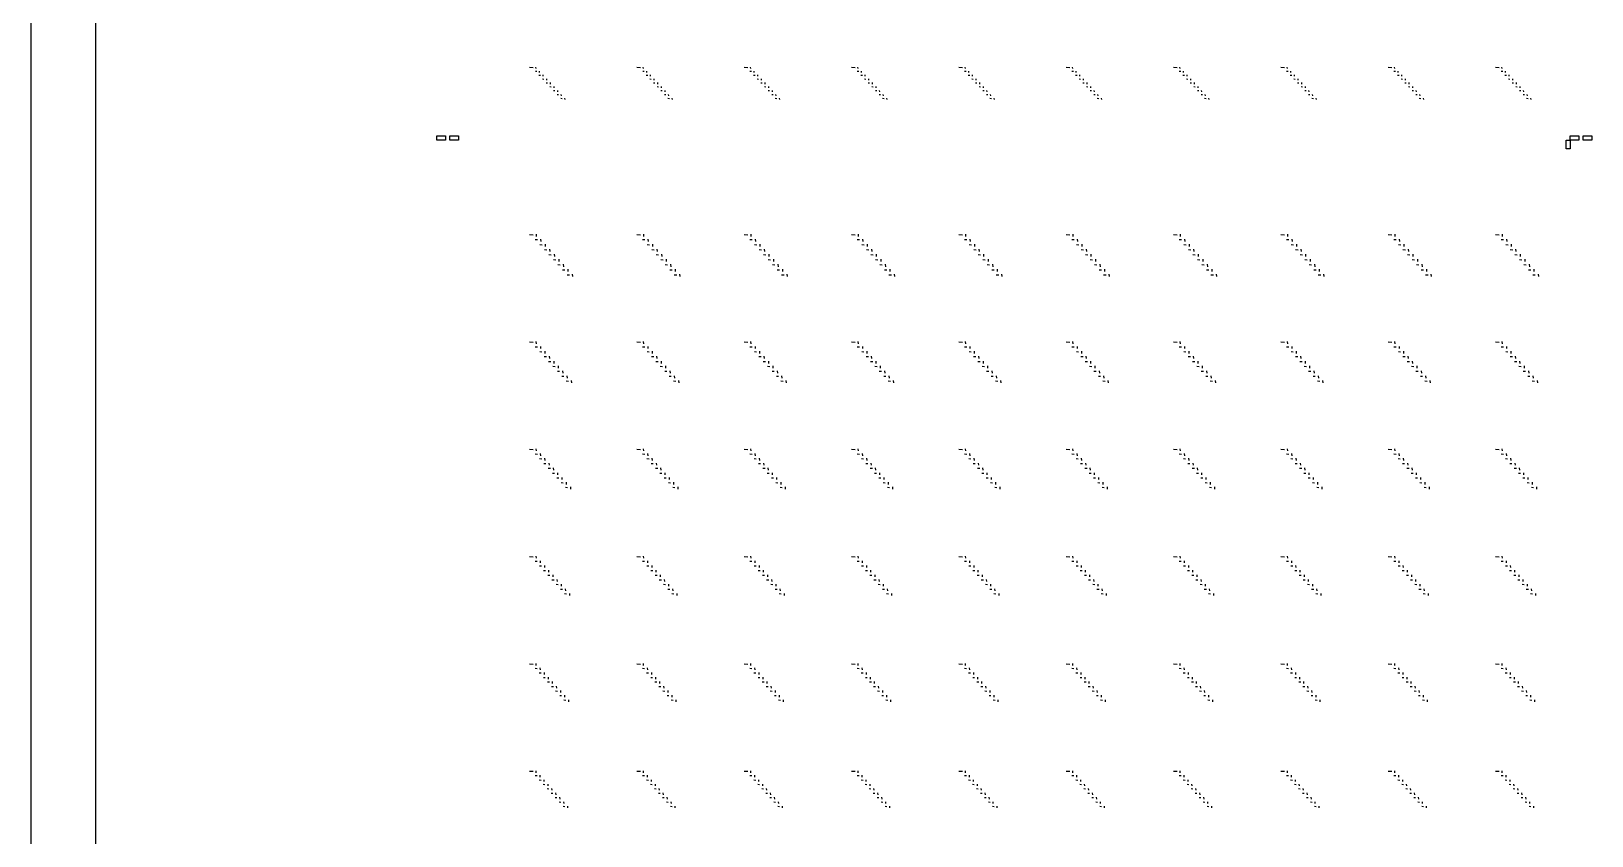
# Model space of a CAD drawing. Extents: x 0 to 300000, y 0 to 300000.
# Drawn here: x 0 to 72700, y 37491 to 74982 of the extents above; entities that cross this region are included whole.
import ezdxf

# ---------------------------------------------------------------- set-up
doc = ezdxf.new("R2010")
doc.units = 0
doc.header["$MEASUREMENT"] = 0
doc.layers.get('0').update_dxf_attribs({"linetype": 'CONTINUOUS'})

msp = doc.modelspace()

# ---------------------------------------------------------------- linework, layer by layer
at = {"color": 7}
for p, q in [((23220, 73305), (23380, 73295)), ((23485, 73125), (23550, 73120)), ((23500, 73310), (23505, 73245)), ((23655, 72940), (23720, 72940)), ((23670, 73125), (23670, 73060)), ((23820, 72760), (23885, 72755)), ((23835, 72945), (23840, 72880)), ((24005, 72765), (24010, 72700)), ((28220, 73305), (28380, 73295)), ((28485, 73125), (28550, 73120)), ((28500, 73310), (28505, 73245)), ((28655, 72940), (28720, 72940)), ((28670, 73125), (28670, 73060)), ((28820, 72760), (28885, 72755)), ((28835, 72945), (28840, 72880)), ((29005, 72765), (29010, 72700)), ((33220, 73305), (33380, 73295)), ((33485, 73125), (33550, 73120)), ((33500, 73310), (33505, 73245)), ((33655, 72940), (33720, 72940)), ((33670, 73125), (33670, 73060)), ((33820, 72760), (33885, 72755)), ((33835, 72945), (33840, 72880)), ((34005, 72765), (34010, 72700)), ((38220, 73305), (38380, 73295)), ((38485, 73125), (38550, 73120)), ((38500, 73310), (38505, 73245)), ((38655, 72940), (38720, 72940)), ((38670, 73125), (38670, 73060)), ((38820, 72760), (38885, 72755)), ((38835, 72945), (38840, 72880)), ((39005, 72765), (39010, 72700)), ((43220, 73305), (43380, 73295)), ((43485, 73125), (43550, 73120)), ((43500, 73310), (43505, 73245)), ((43655, 72940), (43720, 72940)), ((43670, 73125), (43670, 73060)), ((43820, 72760), (43885, 72755)), ((43835, 72945), (43840, 72880)), ((44005, 72765), (44010, 72700)), ((48220, 73305), (48380, 73295)), ((48485, 73125), (48550, 73120)), ((48500, 73310), (48505, 73245)), ((48655, 72940), (48720, 72940)), ((48670, 73125), (48670, 73060)), ((48820, 72760), (48885, 72755)), ((48835, 72945), (48840, 72880)), ((49005, 72765), (49010, 72700)), ((53220, 73305), (53380, 73295)), ((53485, 73125), (53550, 73120)), ((53500, 73310), (53505, 73245)), ((53655, 72940), (53720, 72940)), ((53670, 73125), (53670, 73060)), ((53820, 72760), (53885, 72755)), ((53835, 72945), (53840, 72880)), ((54005, 72765), (54010, 72700)), ((58220, 73305), (58380, 73295)), ((58485, 73125), (58550, 73120)), ((58500, 73310), (58505, 73245)), ((58655, 72940), (58720, 72940)), ((58670, 73125), (58670, 73060)), ((58820, 72760), (58885, 72755)), ((58835, 72945), (58840, 72880)), ((59005, 72765), (59010, 72700)), ((63220, 73305), (63380, 73295)), ((63485, 73125), (63550, 73120)), ((63500, 73310), (63505, 73245)), ((63655, 72940), (63720, 72940)), ((63670, 73125), (63670, 73060)), ((63820, 72760), (63885, 72755)), ((63835, 72945), (63840, 72880)), ((64005, 72765), (64010, 72700)), ((68220, 73305), (68380, 73295)), ((68485, 73125), (68550, 73120)), ((68500, 73310), (68505, 73245)), ((68655, 72940), (68720, 72940)), ((68670, 73125), (68670, 73060)), ((68820, 72760), (68885, 72755)), ((68835, 72945), (68840, 72880)), ((69005, 72765), (69010, 72700)), ((23990, 72580), (24055, 72575)), ((24160, 72400), (24225, 72395)), ((24175, 72585), (24180, 72520)), ((24330, 72220), (24395, 72215)), ((24345, 72400), (24345, 72340)), ((24500, 72035), (24565, 72035)), ((24510, 72220), (24515, 72155)), ((24680, 72040), (24685, 71975)), ((28990, 72580), (29055, 72575)), ((29160, 72400), (29225, 72395)), ((29175, 72585), (29180, 72520)), ((29330, 72220), (29395, 72215)), ((29345, 72400), (29345, 72340)), ((29500, 72035), (29565, 72035)), ((29510, 72220), (29515, 72155)), ((29680, 72040), (29685, 71975)), ((33990, 72580), (34055, 72575)), ((34160, 72400), (34225, 72395)), ((34175, 72585), (34180, 72520)), ((34330, 72220), (34395, 72215)), ((34345, 72400), (34345, 72340)), ((34500, 72035), (34565, 72035)), ((34510, 72220), (34515, 72155)), ((34680, 72040), (34685, 71975)), ((38990, 72580), (39055, 72575)), ((39160, 72400), (39225, 72395)), ((39175, 72585), (39180, 72520)), ((39330, 72220), (39395, 72215)), ((39345, 72400), (39345, 72340)), ((39500, 72035), (39565, 72035)), ((39510, 72220), (39515, 72155)), ((39680, 72040), (39685, 71975)), ((43990, 72580), (44055, 72575)), ((44160, 72400), (44225, 72395)), ((44175, 72585), (44180, 72520)), ((44330, 72220), (44395, 72215)), ((44345, 72400), (44345, 72340)), ((44500, 72035), (44565, 72035)), ((44510, 72220), (44515, 72155)), ((44680, 72040), (44685, 71975)), ((48990, 72580), (49055, 72575)), ((49160, 72400), (49225, 72395)), ((49175, 72585), (49180, 72520)), ((49330, 72220), (49395, 72215)), ((49345, 72400), (49345, 72340)), ((49500, 72035), (49565, 72035)), ((49510, 72220), (49515, 72155)), ((49680, 72040), (49685, 71975)), ((53990, 72580), (54055, 72575)), ((54160, 72400), (54225, 72395)), ((54175, 72585), (54180, 72520)), ((54330, 72220), (54395, 72215)), ((54345, 72400), (54345, 72340)), ((54500, 72035), (54565, 72035)), ((54510, 72220), (54515, 72155)), ((54680, 72040), (54685, 71975)), ((58990, 72580), (59055, 72575)), ((59160, 72400), (59225, 72395)), ((59175, 72585), (59180, 72520)), ((59330, 72220), (59395, 72215)), ((59345, 72400), (59345, 72340)), ((59500, 72035), (59565, 72035)), ((59510, 72220), (59515, 72155)), ((59680, 72040), (59685, 71975)), ((63990, 72580), (64055, 72575)), ((64160, 72400), (64225, 72395)), ((64175, 72585), (64180, 72520)), ((64330, 72220), (64395, 72215)), ((64345, 72400), (64345, 72340)), ((64500, 72035), (64565, 72035)), ((64510, 72220), (64515, 72155)), ((64680, 72040), (64685, 71975)), ((68990, 72580), (69055, 72575)), ((69160, 72400), (69225, 72395)), ((69175, 72585), (69180, 72520)), ((69330, 72220), (69395, 72215)), ((69345, 72400), (69345, 72340)), ((69500, 72035), (69565, 72035)), ((69510, 72220), (69515, 72155)), ((69680, 72040), (69685, 71975)), ((24665, 71855), (24730, 71850)), ((24850, 71860), (24855, 71795)), ((29665, 71855), (29730, 71850)), ((29850, 71860), (29855, 71795)), ((34665, 71855), (34730, 71850)), ((34850, 71860), (34855, 71795)), ((39665, 71855), (39730, 71850)), ((39850, 71860), (39855, 71795)), ((44665, 71855), (44730, 71850)), ((44850, 71860), (44855, 71795)), ((49665, 71855), (49730, 71850)), ((49850, 71860), (49855, 71795)), ((54665, 71855), (54730, 71850)), ((54850, 71860), (54855, 71795)), ((59665, 71855), (59730, 71850)), ((59850, 71860), (59855, 71795)), ((64665, 71855), (64730, 71850)), ((64850, 71860), (64855, 71795)), ((69665, 71855), (69730, 71850)), ((69850, 71860), (69855, 71795)), ((23220, 65505), (23380, 65495)), ((23520, 65525), (23525, 65420)), ((28220, 65505), (28380, 65495)), ((28520, 65525), (28525, 65420)), ((33220, 65505), (33380, 65495)), ((33520, 65525), (33525, 65420)), ((38220, 65505), (38380, 65495)), ((38520, 65525), (38525, 65420)), ((43220, 65505), (43380, 65495)), ((43520, 65525), (43525, 65420)), ((48220, 65505), (48380, 65495)), ((48520, 65525), (48525, 65420)), ((53220, 65505), (53380, 65495)), ((53520, 65525), (53525, 65420)), ((58220, 65505), (58380, 65495)), ((58520, 65525), (58525, 65420)), ((63220, 65505), (63380, 65495)), ((63520, 65525), (63525, 65420)), ((68220, 65505), (68380, 65495)), ((68520, 65525), (68525, 65420)), ((23480, 65275), (23590, 65270)), ((23695, 65045), (23805, 65035)), ((23730, 65295), (23740, 65185)), ((23905, 64810), (24015, 64800)), ((23940, 65060), (23950, 64950)), ((24150, 64825), (24160, 64715)), ((28480, 65275), (28590, 65270)), ((28695, 65045), (28805, 65035)), ((28730, 65295), (28740, 65185)), ((28905, 64810), (29015, 64800)), ((28940, 65060), (28950, 64950)), ((29150, 64825), (29160, 64715)), ((33480, 65275), (33590, 65270)), ((33695, 65045), (33805, 65035)), ((33730, 65295), (33740, 65185)), ((33905, 64810), (34015, 64800)), ((33940, 65060), (33950, 64950)), ((34150, 64825), (34160, 64715)), ((38480, 65275), (38590, 65270)), ((38695, 65045), (38805, 65035)), ((38730, 65295), (38740, 65185)), ((38905, 64810), (39015, 64800)), ((38940, 65060), (38950, 64950)), ((39150, 64825), (39160, 64715)), ((43480, 65275), (43590, 65270)), ((43695, 65045), (43805, 65035)), ((43730, 65295), (43740, 65185)), ((43905, 64810), (44015, 64800)), ((43940, 65060), (43950, 64950)), ((44150, 64825), (44160, 64715)), ((48480, 65275), (48590, 65270)), ((48695, 65045), (48805, 65035)), ((48730, 65295), (48740, 65185)), ((48905, 64810), (49015, 64800)), ((48940, 65060), (48950, 64950)), ((49150, 64825), (49160, 64715)), ((53480, 65275), (53590, 65270)), ((53695, 65045), (53805, 65035)), ((53730, 65295), (53740, 65185)), ((53905, 64810), (54015, 64800)), ((53940, 65060), (53950, 64950)), ((54150, 64825), (54160, 64715)), ((58480, 65275), (58590, 65270)), ((58695, 65045), (58805, 65035)), ((58730, 65295), (58740, 65185)), ((58905, 64810), (59015, 64800)), ((58940, 65060), (58950, 64950)), ((59150, 64825), (59160, 64715)), ((63480, 65275), (63590, 65270)), ((63695, 65045), (63805, 65035)), ((63730, 65295), (63740, 65185)), ((63905, 64810), (64015, 64800)), ((63940, 65060), (63950, 64950)), ((64150, 64825), (64160, 64715)), ((68480, 65275), (68590, 65270)), ((68695, 65045), (68805, 65035)), ((68730, 65295), (68740, 65185)), ((68905, 64810), (69015, 64800)), ((68940, 65060), (68950, 64950)), ((69150, 64825), (69160, 64715)), ((24115, 64575), (24225, 64565)), ((24325, 64340), (24435, 64330)), ((24365, 64590), (24370, 64480)), ((24535, 64105), (24645, 64100)), ((24575, 64355), (24580, 64245)), ((24785, 64120), (24795, 64010)), ((29115, 64575), (29225, 64565)), ((29325, 64340), (29435, 64330)), ((29365, 64590), (29370, 64480)), ((29535, 64105), (29645, 64100)), ((29575, 64355), (29580, 64245)), ((29785, 64120), (29795, 64010)), ((34115, 64575), (34225, 64565)), ((34325, 64340), (34435, 64330)), ((34365, 64590), (34370, 64480)), ((34535, 64105), (34645, 64100)), ((34575, 64355), (34580, 64245)), ((34785, 64120), (34795, 64010)), ((39115, 64575), (39225, 64565)), ((39325, 64340), (39435, 64330)), ((39365, 64590), (39370, 64480)), ((39535, 64105), (39645, 64100)), ((39575, 64355), (39580, 64245)), ((39785, 64120), (39795, 64010)), ((44115, 64575), (44225, 64565)), ((44325, 64340), (44435, 64330)), ((44365, 64590), (44370, 64480)), ((44535, 64105), (44645, 64100)), ((44575, 64355), (44580, 64245)), ((44785, 64120), (44795, 64010)), ((49115, 64575), (49225, 64565)), ((49325, 64340), (49435, 64330)), ((49365, 64590), (49370, 64480)), ((49535, 64105), (49645, 64100)), ((49575, 64355), (49580, 64245)), ((49785, 64120), (49795, 64010)), ((54115, 64575), (54225, 64565)), ((54325, 64340), (54435, 64330)), ((54365, 64590), (54370, 64480)), ((54535, 64105), (54645, 64100)), ((54575, 64355), (54580, 64245)), ((54785, 64120), (54795, 64010)), ((59115, 64575), (59225, 64565)), ((59325, 64340), (59435, 64330)), ((59365, 64590), (59370, 64480)), ((59535, 64105), (59645, 64100)), ((59575, 64355), (59580, 64245)), ((59785, 64120), (59795, 64010)), ((64115, 64575), (64225, 64565)), ((64325, 64340), (64435, 64330)), ((64365, 64590), (64370, 64480)), ((64535, 64105), (64645, 64100)), ((64575, 64355), (64580, 64245)), ((64785, 64120), (64795, 64010)), ((69115, 64575), (69225, 64565)), ((69325, 64340), (69435, 64330)), ((69365, 64590), (69370, 64480)), ((69535, 64105), (69645, 64100)), ((69575, 64355), (69580, 64245)), ((69785, 64120), (69795, 64010)), ((24750, 63870), (24860, 63865)), ((24960, 63635), (25070, 63630)), ((24995, 63890), (25005, 63780)), ((25205, 63655), (25215, 63545)), ((29750, 63870), (29860, 63865)), ((29960, 63635), (30070, 63630)), ((29995, 63890), (30005, 63780)), ((30205, 63655), (30215, 63545)), ((34750, 63870), (34860, 63865)), ((34960, 63635), (35070, 63630)), ((34995, 63890), (35005, 63780)), ((35205, 63655), (35215, 63545)), ((39750, 63870), (39860, 63865)), ((39960, 63635), (40070, 63630)), ((39995, 63890), (40005, 63780)), ((40205, 63655), (40215, 63545)), ((44750, 63870), (44860, 63865)), ((44960, 63635), (45070, 63630)), ((44995, 63890), (45005, 63780)), ((45205, 63655), (45215, 63545)), ((49750, 63870), (49860, 63865)), ((49960, 63635), (50070, 63630)), ((49995, 63890), (50005, 63780)), ((50205, 63655), (50215, 63545)), ((54750, 63870), (54860, 63865)), ((54960, 63635), (55070, 63630)), ((54995, 63890), (55005, 63780)), ((55205, 63655), (55215, 63545)), ((59750, 63870), (59860, 63865)), ((59960, 63635), (60070, 63630)), ((59995, 63890), (60005, 63780)), ((60205, 63655), (60215, 63545)), ((64750, 63870), (64860, 63865)), ((64960, 63635), (65070, 63630)), ((64995, 63890), (65005, 63780)), ((65205, 63655), (65215, 63545)), ((69750, 63870), (69860, 63865)), ((69960, 63635), (70070, 63630)), ((69995, 63890), (70005, 63780)), ((70205, 63655), (70215, 63545)), ((23220, 60505), (23380, 60495)), ((23515, 60525), (23525, 60420)), ((28220, 60505), (28380, 60495)), ((28515, 60525), (28525, 60420)), ((33220, 60505), (33380, 60495)), ((33515, 60525), (33525, 60420)), ((38220, 60505), (38380, 60495)), ((38515, 60525), (38525, 60420)), ((43220, 60505), (43380, 60495)), ((43515, 60525), (43525, 60420)), ((48220, 60505), (48380, 60495)), ((48515, 60525), (48525, 60420)), ((53220, 60505), (53380, 60495)), ((53515, 60525), (53525, 60420)), ((58220, 60505), (58380, 60495)), ((58515, 60525), (58525, 60420)), ((63220, 60505), (63380, 60495)), ((63515, 60525), (63525, 60420)), ((68220, 60505), (68380, 60495)), ((68515, 60525), (68525, 60420)), ((23480, 60280), (23585, 60275)), ((23690, 60055), (23790, 60045)), ((23725, 60295), (23730, 60190)), ((23895, 59825), (24000, 59820)), ((23930, 60070), (23935, 59965)), ((24135, 59840), (24140, 59735)), ((28480, 60280), (28585, 60275)), ((28690, 60055), (28790, 60045)), ((28725, 60295), (28730, 60190)), ((28895, 59825), (29000, 59820)), ((28930, 60070), (28935, 59965)), ((29135, 59840), (29140, 59735)), ((33480, 60280), (33585, 60275)), ((33690, 60055), (33790, 60045)), ((33725, 60295), (33730, 60190)), ((33895, 59825), (34000, 59820)), ((33930, 60070), (33935, 59965)), ((34135, 59840), (34140, 59735)), ((38480, 60280), (38585, 60275)), ((38690, 60055), (38790, 60045)), ((38725, 60295), (38730, 60190)), ((38895, 59825), (39000, 59820)), ((38930, 60070), (38935, 59965)), ((39135, 59840), (39140, 59735)), ((43480, 60280), (43585, 60275)), ((43690, 60055), (43790, 60045)), ((43725, 60295), (43730, 60190)), ((43895, 59825), (44000, 59820)), ((43930, 60070), (43935, 59965)), ((44135, 59840), (44140, 59735)), ((48480, 60280), (48585, 60275)), ((48690, 60055), (48790, 60045)), ((48725, 60295), (48730, 60190)), ((48895, 59825), (49000, 59820)), ((48930, 60070), (48935, 59965)), ((49135, 59840), (49140, 59735)), ((53480, 60280), (53585, 60275)), ((53690, 60055), (53790, 60045)), ((53725, 60295), (53730, 60190)), ((53895, 59825), (54000, 59820)), ((53930, 60070), (53935, 59965)), ((54135, 59840), (54140, 59735)), ((58480, 60280), (58585, 60275)), ((58690, 60055), (58790, 60045)), ((58725, 60295), (58730, 60190)), ((58895, 59825), (59000, 59820)), ((58930, 60070), (58935, 59965)), ((59135, 59840), (59140, 59735)), ((63480, 60280), (63585, 60275)), ((63690, 60055), (63790, 60045)), ((63725, 60295), (63730, 60190)), ((63895, 59825), (64000, 59820)), ((63930, 60070), (63935, 59965)), ((64135, 59840), (64140, 59735)), ((68480, 60280), (68585, 60275)), ((68690, 60055), (68790, 60045)), ((68725, 60295), (68730, 60190)), ((68895, 59825), (69000, 59820)), ((68930, 60070), (68935, 59965)), ((69135, 59840), (69140, 59735)), ((24100, 59595), (24205, 59590)), ((24305, 59370), (24410, 59360)), ((24340, 59610), (24345, 59505)), ((24510, 59140), (24615, 59135)), ((24545, 59385), (24555, 59280)), ((24715, 58910), (24820, 58905)), ((24750, 59155), (24760, 59050)), ((24955, 58925), (24965, 58820)), ((29100, 59595), (29205, 59590)), ((29305, 59370), (29410, 59360)), ((29340, 59610), (29345, 59505)), ((29510, 59140), (29615, 59135)), ((29545, 59385), (29555, 59280)), ((29715, 58910), (29820, 58905)), ((29750, 59155), (29760, 59050)), ((29955, 58925), (29965, 58820)), ((34100, 59595), (34205, 59590)), ((34305, 59370), (34410, 59360)), ((34340, 59610), (34345, 59505)), ((34510, 59140), (34615, 59135)), ((34545, 59385), (34555, 59280)), ((34715, 58910), (34820, 58905)), ((34750, 59155), (34760, 59050)), ((34955, 58925), (34965, 58820)), ((39100, 59595), (39205, 59590)), ((39305, 59370), (39410, 59360)), ((39340, 59610), (39345, 59505)), ((39510, 59140), (39615, 59135)), ((39545, 59385), (39555, 59280)), ((39715, 58910), (39820, 58905)), ((39750, 59155), (39760, 59050)), ((39955, 58925), (39965, 58820)), ((44100, 59595), (44205, 59590)), ((44305, 59370), (44410, 59360)), ((44340, 59610), (44345, 59505)), ((44510, 59140), (44615, 59135)), ((44545, 59385), (44555, 59280)), ((44715, 58910), (44820, 58905)), ((44750, 59155), (44760, 59050)), ((44955, 58925), (44965, 58820)), ((49100, 59595), (49205, 59590)), ((49305, 59370), (49410, 59360)), ((49340, 59610), (49345, 59505)), ((49510, 59140), (49615, 59135)), ((49545, 59385), (49555, 59280)), ((49715, 58910), (49820, 58905)), ((49750, 59155), (49760, 59050)), ((49955, 58925), (49965, 58820)), ((54100, 59595), (54205, 59590)), ((54305, 59370), (54410, 59360)), ((54340, 59610), (54345, 59505)), ((54510, 59140), (54615, 59135)), ((54545, 59385), (54555, 59280)), ((54715, 58910), (54820, 58905)), ((54750, 59155), (54760, 59050)), ((54955, 58925), (54965, 58820)), ((59100, 59595), (59205, 59590)), ((59305, 59370), (59410, 59360)), ((59340, 59610), (59345, 59505)), ((59510, 59140), (59615, 59135)), ((59545, 59385), (59555, 59280)), ((59715, 58910), (59820, 58905)), ((59750, 59155), (59760, 59050)), ((59955, 58925), (59965, 58820)), ((64100, 59595), (64205, 59590)), ((64305, 59370), (64410, 59360)), ((64340, 59610), (64345, 59505)), ((64510, 59140), (64615, 59135)), ((64545, 59385), (64555, 59280)), ((64715, 58910), (64820, 58905)), ((64750, 59155), (64760, 59050)), ((64955, 58925), (64965, 58820)), ((69100, 59595), (69205, 59590)), ((69305, 59370), (69410, 59360)), ((69340, 59610), (69345, 59505)), ((69510, 59140), (69615, 59135)), ((69545, 59385), (69555, 59280)), ((69715, 58910), (69820, 58905)), ((69750, 59155), (69760, 59050)), ((69955, 58925), (69965, 58820)), ((24920, 58685), (25025, 58675)), ((25160, 58700), (25170, 58595)), ((29920, 58685), (30025, 58675)), ((30160, 58700), (30170, 58595)), ((34920, 58685), (35025, 58675)), ((35160, 58700), (35170, 58595)), ((39920, 58685), (40025, 58675)), ((40160, 58700), (40170, 58595)), ((44920, 58685), (45025, 58675)), ((45160, 58700), (45170, 58595)), ((49920, 58685), (50025, 58675)), ((50160, 58700), (50170, 58595)), ((54920, 58685), (55025, 58675)), ((55160, 58700), (55170, 58595)), ((59920, 58685), (60025, 58675)), ((60160, 58700), (60170, 58595)), ((64920, 58685), (65025, 58675)), ((65160, 58700), (65170, 58595)), ((69920, 58685), (70025, 58675)), ((70160, 58700), (70170, 58595)), ((23220, 55505), (23380, 55495)), ((23480, 55285), (23580, 55280)), ((23515, 55525), (23520, 55425)), ((23715, 55300), (23720, 55200)), ((28220, 55505), (28380, 55495)), ((28480, 55285), (28580, 55280)), ((28515, 55525), (28520, 55425)), ((28715, 55300), (28720, 55200)), ((33220, 55505), (33380, 55495)), ((33480, 55285), (33580, 55280)), ((33515, 55525), (33520, 55425)), ((33715, 55300), (33720, 55200)), ((38220, 55505), (38380, 55495)), ((38480, 55285), (38580, 55280)), ((38515, 55525), (38520, 55425)), ((38715, 55300), (38720, 55200)), ((43220, 55505), (43380, 55495)), ((43480, 55285), (43580, 55280)), ((43515, 55525), (43520, 55425)), ((43715, 55300), (43720, 55200)), ((48220, 55505), (48380, 55495)), ((48480, 55285), (48580, 55280)), ((48515, 55525), (48520, 55425)), ((48715, 55300), (48720, 55200)), ((53220, 55505), (53380, 55495)), ((53480, 55285), (53580, 55280)), ((53515, 55525), (53520, 55425)), ((53715, 55300), (53720, 55200)), ((58220, 55505), (58380, 55495)), ((58480, 55285), (58580, 55280)), ((58515, 55525), (58520, 55425)), ((58715, 55300), (58720, 55200)), ((63220, 55505), (63380, 55495)), ((63480, 55285), (63580, 55280)), ((63515, 55525), (63520, 55425)), ((63715, 55300), (63720, 55200)), ((68220, 55505), (68380, 55495)), ((68480, 55285), (68580, 55280)), ((68515, 55525), (68520, 55425)), ((68715, 55300), (68720, 55200)), ((23680, 55065), (23780, 55060)), ((23880, 54840), (23980, 54835)), ((23915, 55080), (23925, 54980)), ((24085, 54620), (24185, 54615)), ((24115, 54855), (24125, 54755)), ((24315, 54635), (24325, 54535)), ((28680, 55065), (28780, 55060)), ((28880, 54840), (28980, 54835)), ((28915, 55080), (28925, 54980)), ((29085, 54620), (29185, 54615)), ((29115, 54855), (29125, 54755)), ((29315, 54635), (29325, 54535)), ((33680, 55065), (33780, 55060)), ((33880, 54840), (33980, 54835)), ((33915, 55080), (33925, 54980)), ((34085, 54620), (34185, 54615)), ((34115, 54855), (34125, 54755)), ((34315, 54635), (34325, 54535)), ((38680, 55065), (38780, 55060)), ((38880, 54840), (38980, 54835)), ((38915, 55080), (38925, 54980)), ((39085, 54620), (39185, 54615)), ((39115, 54855), (39125, 54755)), ((39315, 54635), (39325, 54535)), ((43680, 55065), (43780, 55060)), ((43880, 54840), (43980, 54835)), ((43915, 55080), (43925, 54980)), ((44085, 54620), (44185, 54615)), ((44115, 54855), (44125, 54755)), ((44315, 54635), (44325, 54535)), ((48680, 55065), (48780, 55060)), ((48880, 54840), (48980, 54835)), ((48915, 55080), (48925, 54980)), ((49085, 54620), (49185, 54615)), ((49115, 54855), (49125, 54755)), ((49315, 54635), (49325, 54535)), ((53680, 55065), (53780, 55060)), ((53880, 54840), (53980, 54835)), ((53915, 55080), (53925, 54980)), ((54085, 54620), (54185, 54615)), ((54115, 54855), (54125, 54755)), ((54315, 54635), (54325, 54535)), ((58680, 55065), (58780, 55060)), ((58880, 54840), (58980, 54835)), ((58915, 55080), (58925, 54980)), ((59085, 54620), (59185, 54615)), ((59115, 54855), (59125, 54755)), ((59315, 54635), (59325, 54535)), ((63680, 55065), (63780, 55060)), ((63880, 54840), (63980, 54835)), ((63915, 55080), (63925, 54980)), ((64085, 54620), (64185, 54615)), ((64115, 54855), (64125, 54755)), ((64315, 54635), (64325, 54535)), ((68680, 55065), (68780, 55060)), ((68880, 54840), (68980, 54835)), ((68915, 55080), (68925, 54980)), ((69085, 54620), (69185, 54615)), ((69115, 54855), (69125, 54755)), ((69315, 54635), (69325, 54535)), ((24285, 54395), (24385, 54390)), ((24485, 54175), (24585, 54170)), ((24515, 54410), (24525, 54310)), ((24685, 53950), (24785, 53945)), ((24715, 54190), (24725, 54090)), ((24915, 53965), (24925, 53865)), ((29285, 54395), (29385, 54390)), ((29485, 54175), (29585, 54170)), ((29515, 54410), (29525, 54310)), ((29685, 53950), (29785, 53945)), ((29715, 54190), (29725, 54090)), ((29915, 53965), (29925, 53865)), ((34285, 54395), (34385, 54390)), ((34485, 54175), (34585, 54170)), ((34515, 54410), (34525, 54310)), ((34685, 53950), (34785, 53945)), ((34715, 54190), (34725, 54090)), ((34915, 53965), (34925, 53865)), ((39285, 54395), (39385, 54390)), ((39485, 54175), (39585, 54170)), ((39515, 54410), (39525, 54310)), ((39685, 53950), (39785, 53945)), ((39715, 54190), (39725, 54090)), ((39915, 53965), (39925, 53865)), ((44285, 54395), (44385, 54390)), ((44485, 54175), (44585, 54170)), ((44515, 54410), (44525, 54310)), ((44685, 53950), (44785, 53945)), ((44715, 54190), (44725, 54090)), ((44915, 53965), (44925, 53865)), ((49285, 54395), (49385, 54390)), ((49485, 54175), (49585, 54170)), ((49515, 54410), (49525, 54310)), ((49685, 53950), (49785, 53945)), ((49715, 54190), (49725, 54090)), ((49915, 53965), (49925, 53865)), ((54285, 54395), (54385, 54390)), ((54485, 54175), (54585, 54170)), ((54515, 54410), (54525, 54310)), ((54685, 53950), (54785, 53945)), ((54715, 54190), (54725, 54090)), ((54915, 53965), (54925, 53865)), ((59285, 54395), (59385, 54390)), ((59485, 54175), (59585, 54170)), ((59515, 54410), (59525, 54310)), ((59685, 53950), (59785, 53945)), ((59715, 54190), (59725, 54090)), ((59915, 53965), (59925, 53865)), ((64285, 54395), (64385, 54390)), ((64485, 54175), (64585, 54170)), ((64515, 54410), (64525, 54310)), ((64685, 53950), (64785, 53945)), ((64715, 54190), (64725, 54090)), ((64915, 53965), (64925, 53865)), ((69285, 54395), (69385, 54390)), ((69485, 54175), (69585, 54170)), ((69515, 54410), (69525, 54310)), ((69685, 53950), (69785, 53945)), ((69715, 54190), (69725, 54090)), ((69915, 53965), (69925, 53865)), ((24885, 53730), (24985, 53720)), ((25120, 53745), (25125, 53645)), ((29885, 53730), (29985, 53720)), ((30120, 53745), (30125, 53645)), ((34885, 53730), (34985, 53720)), ((35120, 53745), (35125, 53645)), ((39885, 53730), (39985, 53720)), ((40120, 53745), (40125, 53645)), ((44885, 53730), (44985, 53720)), ((45120, 53745), (45125, 53645)), ((49885, 53730), (49985, 53720)), ((50120, 53745), (50125, 53645)), ((54885, 53730), (54985, 53720)), ((55120, 53745), (55125, 53645)), ((59885, 53730), (59985, 53720)), ((60120, 53745), (60125, 53645)), ((64885, 53730), (64985, 53720)), ((65120, 53745), (65125, 53645)), ((69885, 53730), (69985, 53720)), ((70120, 53745), (70125, 53645)), ((23220, 50505), (23380, 50495)), ((23480, 50290), (23575, 50285)), ((23515, 50520), (23520, 50425)), ((23710, 50305), (23715, 50210)), ((28220, 50505), (28380, 50495)), ((28480, 50290), (28575, 50285)), ((28515, 50520), (28520, 50425)), ((28710, 50305), (28715, 50210)), ((33220, 50505), (33380, 50495)), ((33480, 50290), (33575, 50285)), ((33515, 50520), (33520, 50425)), ((33710, 50305), (33715, 50210)), ((38220, 50505), (38380, 50495)), ((38480, 50290), (38575, 50285)), ((38515, 50520), (38520, 50425)), ((38710, 50305), (38715, 50210)), ((43220, 50505), (43380, 50495)), ((43480, 50290), (43575, 50285)), ((43515, 50520), (43520, 50425)), ((43710, 50305), (43715, 50210)), ((48220, 50505), (48380, 50495)), ((48480, 50290), (48575, 50285)), ((48515, 50520), (48520, 50425)), ((48710, 50305), (48715, 50210)), ((53220, 50505), (53380, 50495)), ((53480, 50290), (53575, 50285)), ((53515, 50520), (53520, 50425)), ((53710, 50305), (53715, 50210)), ((58220, 50505), (58380, 50495)), ((58480, 50290), (58575, 50285)), ((58515, 50520), (58520, 50425)), ((58710, 50305), (58715, 50210)), ((63220, 50505), (63380, 50495)), ((63480, 50290), (63575, 50285)), ((63515, 50520), (63520, 50425)), ((63710, 50305), (63715, 50210)), ((68220, 50505), (68380, 50495)), ((68480, 50290), (68575, 50285)), ((68515, 50520), (68520, 50425)), ((68710, 50305), (68715, 50210)), ((23675, 50075), (23770, 50070)), ((23870, 49860), (23965, 49850)), ((23905, 50090), (23910, 49995)), ((24065, 49640), (24160, 49635)), ((24100, 49870), (24105, 49775)), ((24295, 49655), (24300, 49560)), ((24490, 49440), (24495, 49345)), ((28675, 50075), (28770, 50070)), ((28870, 49860), (28965, 49850)), ((28905, 50090), (28910, 49995)), ((29065, 49640), (29160, 49635)), ((29100, 49870), (29105, 49775)), ((29295, 49655), (29300, 49560)), ((29490, 49440), (29495, 49345)), ((33675, 50075), (33770, 50070)), ((33870, 49860), (33965, 49850)), ((33905, 50090), (33910, 49995)), ((34065, 49640), (34160, 49635)), ((34100, 49870), (34105, 49775)), ((34295, 49655), (34300, 49560)), ((34490, 49440), (34495, 49345)), ((38675, 50075), (38770, 50070)), ((38870, 49860), (38965, 49850)), ((38905, 50090), (38910, 49995)), ((39065, 49640), (39160, 49635)), ((39100, 49870), (39105, 49775)), ((39295, 49655), (39300, 49560)), ((39490, 49440), (39495, 49345)), ((43675, 50075), (43770, 50070)), ((43870, 49860), (43965, 49850)), ((43905, 50090), (43910, 49995)), ((44065, 49640), (44160, 49635)), ((44100, 49870), (44105, 49775)), ((44295, 49655), (44300, 49560)), ((44490, 49440), (44495, 49345)), ((48675, 50075), (48770, 50070)), ((48870, 49860), (48965, 49850)), ((48905, 50090), (48910, 49995)), ((49065, 49640), (49160, 49635)), ((49100, 49870), (49105, 49775)), ((49295, 49655), (49300, 49560)), ((49490, 49440), (49495, 49345)), ((53675, 50075), (53770, 50070)), ((53870, 49860), (53965, 49850)), ((53905, 50090), (53910, 49995)), ((54065, 49640), (54160, 49635)), ((54100, 49870), (54105, 49775)), ((54295, 49655), (54300, 49560)), ((54490, 49440), (54495, 49345)), ((58675, 50075), (58770, 50070)), ((58870, 49860), (58965, 49850)), ((58905, 50090), (58910, 49995)), ((59065, 49640), (59160, 49635)), ((59100, 49870), (59105, 49775)), ((59295, 49655), (59300, 49560)), ((59490, 49440), (59495, 49345)), ((63675, 50075), (63770, 50070)), ((63870, 49860), (63965, 49850)), ((63905, 50090), (63910, 49995)), ((64065, 49640), (64160, 49635)), ((64100, 49870), (64105, 49775)), ((64295, 49655), (64300, 49560)), ((64490, 49440), (64495, 49345)), ((68675, 50075), (68770, 50070)), ((68870, 49860), (68965, 49850)), ((68905, 50090), (68910, 49995)), ((69065, 49640), (69160, 49635)), ((69100, 49870), (69105, 49775)), ((69295, 49655), (69300, 49560)), ((69490, 49440), (69495, 49345)), ((24260, 49425), (24355, 49420)), ((24455, 49210), (24550, 49200)), ((24650, 48990), (24745, 48985)), ((24685, 49220), (24690, 49125)), ((24845, 48775), (24940, 48770)), ((24880, 49005), (24885, 48910)), ((25075, 48785), (25080, 48695)), ((29260, 49425), (29355, 49420)), ((29455, 49210), (29550, 49200)), ((29650, 48990), (29745, 48985)), ((29685, 49220), (29690, 49125)), ((29845, 48775), (29940, 48770)), ((29880, 49005), (29885, 48910)), ((30075, 48785), (30080, 48695)), ((34260, 49425), (34355, 49420)), ((34455, 49210), (34550, 49200)), ((34650, 48990), (34745, 48985)), ((34685, 49220), (34690, 49125)), ((34845, 48775), (34940, 48770)), ((34880, 49005), (34885, 48910)), ((35075, 48785), (35080, 48695)), ((39260, 49425), (39355, 49420)), ((39455, 49210), (39550, 49200)), ((39650, 48990), (39745, 48985)), ((39685, 49220), (39690, 49125)), ((39845, 48775), (39940, 48770)), ((39880, 49005), (39885, 48910)), ((40075, 48785), (40080, 48695)), ((44260, 49425), (44355, 49420)), ((44455, 49210), (44550, 49200)), ((44650, 48990), (44745, 48985)), ((44685, 49220), (44690, 49125)), ((44845, 48775), (44940, 48770)), ((44880, 49005), (44885, 48910)), ((45075, 48785), (45080, 48695)), ((49260, 49425), (49355, 49420)), ((49455, 49210), (49550, 49200)), ((49650, 48990), (49745, 48985)), ((49685, 49220), (49690, 49125)), ((49845, 48775), (49940, 48770)), ((49880, 49005), (49885, 48910)), ((50075, 48785), (50080, 48695)), ((54260, 49425), (54355, 49420)), ((54455, 49210), (54550, 49200)), ((54650, 48990), (54745, 48985)), ((54685, 49220), (54690, 49125)), ((54845, 48775), (54940, 48770)), ((54880, 49005), (54885, 48910)), ((55075, 48785), (55080, 48695)), ((59260, 49425), (59355, 49420)), ((59455, 49210), (59550, 49200)), ((59650, 48990), (59745, 48985)), ((59685, 49220), (59690, 49125)), ((59845, 48775), (59940, 48770)), ((59880, 49005), (59885, 48910)), ((60075, 48785), (60080, 48695)), ((64260, 49425), (64355, 49420)), ((64455, 49210), (64550, 49200)), ((64650, 48990), (64745, 48985)), ((64685, 49220), (64690, 49125)), ((64845, 48775), (64940, 48770)), ((64880, 49005), (64885, 48910)), ((65075, 48785), (65080, 48695)), ((69260, 49425), (69355, 49420)), ((69455, 49210), (69550, 49200)), ((69650, 48990), (69745, 48985)), ((69685, 49220), (69690, 49125)), ((69845, 48775), (69940, 48770)), ((69880, 49005), (69885, 48910)), ((70075, 48785), (70080, 48695)), ((23220, 45505), (23380, 45495)), ((23480, 45295), (23570, 45290)), ((23510, 45520), (23515, 45430)), ((23670, 45085), (23760, 45080)), ((23700, 45310), (23705, 45220)), ((23890, 45095), (23895, 45005)), ((28220, 45505), (28380, 45495)), ((28480, 45295), (28570, 45290)), ((28510, 45520), (28515, 45430)), ((28670, 45085), (28760, 45080)), ((28700, 45310), (28705, 45220)), ((28890, 45095), (28895, 45005)), ((33220, 45505), (33380, 45495)), ((33480, 45295), (33570, 45290)), ((33510, 45520), (33515, 45430)), ((33670, 45085), (33760, 45080)), ((33700, 45310), (33705, 45220)), ((33890, 45095), (33895, 45005)), ((38220, 45505), (38380, 45495)), ((38480, 45295), (38570, 45290)), ((38510, 45520), (38515, 45430)), ((38670, 45085), (38760, 45080)), ((38700, 45310), (38705, 45220)), ((38890, 45095), (38895, 45005)), ((43220, 45505), (43380, 45495)), ((43480, 45295), (43570, 45290)), ((43510, 45520), (43515, 45430)), ((43670, 45085), (43760, 45080)), ((43700, 45310), (43705, 45220)), ((43890, 45095), (43895, 45005)), ((48220, 45505), (48380, 45495)), ((48480, 45295), (48570, 45290)), ((48510, 45520), (48515, 45430)), ((48670, 45085), (48760, 45080)), ((48700, 45310), (48705, 45220)), ((48890, 45095), (48895, 45005)), ((53220, 45505), (53380, 45495)), ((53480, 45295), (53570, 45290)), ((53510, 45520), (53515, 45430)), ((53670, 45085), (53760, 45080)), ((53700, 45310), (53705, 45220)), ((53890, 45095), (53895, 45005)), ((58220, 45505), (58380, 45495)), ((58480, 45295), (58570, 45290)), ((58510, 45520), (58515, 45430)), ((58670, 45085), (58760, 45080)), ((58700, 45310), (58705, 45220)), ((58890, 45095), (58895, 45005)), ((63220, 45505), (63380, 45495)), ((63480, 45295), (63570, 45290)), ((63510, 45520), (63515, 45430)), ((63670, 45085), (63760, 45080)), ((63700, 45310), (63705, 45220)), ((63890, 45095), (63895, 45005)), ((68220, 45505), (68380, 45495)), ((68480, 45295), (68570, 45290)), ((68510, 45520), (68515, 45430)), ((68670, 45085), (68760, 45080)), ((68700, 45310), (68705, 45220)), ((68890, 45095), (68895, 45005)), ((23860, 44875), (23950, 44870)), ((24050, 44665), (24140, 44660)), ((24080, 44885), (24085, 44795)), ((24240, 44455), (24330, 44450)), ((24270, 44675), (24275, 44585)), ((24460, 44465), (24465, 44375)), ((28860, 44875), (28950, 44870)), ((29050, 44665), (29140, 44660)), ((29080, 44885), (29085, 44795)), ((29240, 44455), (29330, 44450)), ((29270, 44675), (29275, 44585)), ((29460, 44465), (29465, 44375)), ((33860, 44875), (33950, 44870)), ((34050, 44665), (34140, 44660)), ((34080, 44885), (34085, 44795)), ((34240, 44455), (34330, 44450)), ((34270, 44675), (34275, 44585)), ((34460, 44465), (34465, 44375)), ((38860, 44875), (38950, 44870)), ((39050, 44665), (39140, 44660)), ((39080, 44885), (39085, 44795)), ((39240, 44455), (39330, 44450)), ((39270, 44675), (39275, 44585)), ((39460, 44465), (39465, 44375)), ((43860, 44875), (43950, 44870)), ((44050, 44665), (44140, 44660)), ((44080, 44885), (44085, 44795)), ((44240, 44455), (44330, 44450)), ((44270, 44675), (44275, 44585)), ((44460, 44465), (44465, 44375)), ((48860, 44875), (48950, 44870)), ((49050, 44665), (49140, 44660)), ((49080, 44885), (49085, 44795)), ((49240, 44455), (49330, 44450)), ((49270, 44675), (49275, 44585)), ((49460, 44465), (49465, 44375)), ((53860, 44875), (53950, 44870)), ((54050, 44665), (54140, 44660)), ((54080, 44885), (54085, 44795)), ((54240, 44455), (54330, 44450)), ((54270, 44675), (54275, 44585)), ((54460, 44465), (54465, 44375)), ((58860, 44875), (58950, 44870)), ((59050, 44665), (59140, 44660)), ((59080, 44885), (59085, 44795)), ((59240, 44455), (59330, 44450)), ((59270, 44675), (59275, 44585)), ((59460, 44465), (59465, 44375)), ((63860, 44875), (63950, 44870)), ((64050, 44665), (64140, 44660)), ((64080, 44885), (64085, 44795)), ((64240, 44455), (64330, 44450)), ((64270, 44675), (64275, 44585)), ((64460, 44465), (64465, 44375)), ((68860, 44875), (68950, 44870)), ((69050, 44665), (69140, 44660)), ((69080, 44885), (69085, 44795)), ((69240, 44455), (69330, 44450)), ((69270, 44675), (69275, 44585)), ((69460, 44465), (69465, 44375)), ((24430, 44245), (24520, 44235)), ((24620, 44030), (24710, 44025)), ((24650, 44255), (24655, 44165)), ((24810, 43820), (24900, 43815)), ((24840, 44045), (24845, 43955)), ((25030, 43830), (25035, 43740)), ((29430, 44245), (29520, 44235)), ((29620, 44030), (29710, 44025)), ((29650, 44255), (29655, 44165)), ((29810, 43820), (29900, 43815)), ((29840, 44045), (29845, 43955)), ((30030, 43830), (30035, 43740)), ((34430, 44245), (34520, 44235)), ((34620, 44030), (34710, 44025)), ((34650, 44255), (34655, 44165)), ((34810, 43820), (34900, 43815)), ((34840, 44045), (34845, 43955)), ((35030, 43830), (35035, 43740)), ((39430, 44245), (39520, 44235)), ((39620, 44030), (39710, 44025)), ((39650, 44255), (39655, 44165)), ((39810, 43820), (39900, 43815)), ((39840, 44045), (39845, 43955)), ((40030, 43830), (40035, 43740)), ((44430, 44245), (44520, 44235)), ((44620, 44030), (44710, 44025)), ((44650, 44255), (44655, 44165)), ((44810, 43820), (44900, 43815)), ((44840, 44045), (44845, 43955)), ((45030, 43830), (45035, 43740)), ((49430, 44245), (49520, 44235)), ((49620, 44030), (49710, 44025)), ((49650, 44255), (49655, 44165)), ((49810, 43820), (49900, 43815)), ((49840, 44045), (49845, 43955)), ((50030, 43830), (50035, 43740)), ((54430, 44245), (54520, 44235)), ((54620, 44030), (54710, 44025)), ((54650, 44255), (54655, 44165)), ((54810, 43820), (54900, 43815)), ((54840, 44045), (54845, 43955)), ((55030, 43830), (55035, 43740)), ((59430, 44245), (59520, 44235)), ((59620, 44030), (59710, 44025)), ((59650, 44255), (59655, 44165)), ((59810, 43820), (59900, 43815)), ((59840, 44045), (59845, 43955)), ((60030, 43830), (60035, 43740)), ((64430, 44245), (64520, 44235)), ((64620, 44030), (64710, 44025)), ((64650, 44255), (64655, 44165)), ((64810, 43820), (64900, 43815)), ((64840, 44045), (64845, 43955)), ((65030, 43830), (65035, 43740)), ((69430, 44245), (69520, 44235)), ((69620, 44030), (69710, 44025)), ((69650, 44255), (69655, 44165)), ((69810, 43820), (69900, 43815)), ((69840, 44045), (69845, 43955)), ((70030, 43830), (70035, 43740)), ((23220, 40505), (23380, 40495)), ((23480, 40300), (23565, 40295)), ((23510, 40515), (23515, 40430)), ((23665, 40100), (23750, 40090)), ((23695, 40310), (23700, 40225)), ((23875, 40105), (23885, 40020)), ((28220, 40505), (28380, 40495)), ((28480, 40300), (28565, 40295)), ((28510, 40515), (28515, 40430)), ((28665, 40100), (28750, 40090)), ((28695, 40310), (28700, 40225)), ((28875, 40105), (28885, 40020)), ((33220, 40505), (33380, 40495)), ((33480, 40300), (33565, 40295)), ((33510, 40515), (33515, 40430)), ((33665, 40100), (33750, 40090)), ((33695, 40310), (33700, 40225)), ((33875, 40105), (33885, 40020)), ((38220, 40505), (38380, 40495)), ((38480, 40300), (38565, 40295)), ((38510, 40515), (38515, 40430)), ((38665, 40100), (38750, 40090)), ((38695, 40310), (38700, 40225)), ((38875, 40105), (38885, 40020)), ((43220, 40505), (43380, 40495)), ((43480, 40300), (43565, 40295)), ((43510, 40515), (43515, 40430)), ((43665, 40100), (43750, 40090)), ((43695, 40310), (43700, 40225)), ((43875, 40105), (43885, 40020)), ((48220, 40505), (48380, 40495)), ((48480, 40300), (48565, 40295)), ((48510, 40515), (48515, 40430)), ((48665, 40100), (48750, 40090)), ((48695, 40310), (48700, 40225)), ((48875, 40105), (48885, 40020)), ((53220, 40505), (53380, 40495)), ((53480, 40300), (53565, 40295)), ((53510, 40515), (53515, 40430)), ((53665, 40100), (53750, 40090)), ((53695, 40310), (53700, 40225)), ((53875, 40105), (53885, 40020)), ((58220, 40505), (58380, 40495)), ((58480, 40300), (58565, 40295)), ((58510, 40515), (58515, 40430)), ((58665, 40100), (58750, 40090)), ((58695, 40310), (58700, 40225)), ((58875, 40105), (58885, 40020)), ((63220, 40505), (63380, 40495)), ((63480, 40300), (63565, 40295)), ((63510, 40515), (63515, 40430)), ((63665, 40100), (63750, 40090)), ((63695, 40310), (63700, 40225)), ((63875, 40105), (63885, 40020)), ((68220, 40505), (68380, 40495)), ((68480, 40300), (68565, 40295)), ((68510, 40515), (68515, 40430)), ((68665, 40100), (68750, 40090)), ((68695, 40310), (68700, 40225)), ((68875, 40105), (68885, 40020)), ((23850, 39895), (23935, 39885)), ((24035, 39690), (24120, 39680)), ((24060, 39900), (24070, 39815)), ((24220, 39485), (24305, 39475)), ((24245, 39695), (24250, 39610)), ((24405, 39280), (24490, 39270)), ((24430, 39490), (24435, 39405)), ((24615, 39285), (24620, 39200)), ((28850, 39895), (28935, 39885)), ((29035, 39690), (29120, 39680)), ((29060, 39900), (29070, 39815)), ((29220, 39485), (29305, 39475)), ((29245, 39695), (29250, 39610)), ((29405, 39280), (29490, 39270)), ((29430, 39490), (29435, 39405)), ((29615, 39285), (29620, 39200)), ((33850, 39895), (33935, 39885)), ((34035, 39690), (34120, 39680)), ((34060, 39900), (34070, 39815)), ((34220, 39485), (34305, 39475)), ((34245, 39695), (34250, 39610)), ((34405, 39280), (34490, 39270)), ((34430, 39490), (34435, 39405)), ((34615, 39285), (34620, 39200)), ((38850, 39895), (38935, 39885)), ((39035, 39690), (39120, 39680)), ((39060, 39900), (39070, 39815)), ((39220, 39485), (39305, 39475)), ((39245, 39695), (39250, 39610)), ((39405, 39280), (39490, 39270)), ((39430, 39490), (39435, 39405)), ((39615, 39285), (39620, 39200)), ((43850, 39895), (43935, 39885)), ((44035, 39690), (44120, 39680)), ((44060, 39900), (44070, 39815)), ((44220, 39485), (44305, 39475)), ((44245, 39695), (44250, 39610)), ((44405, 39280), (44490, 39270)), ((44430, 39490), (44435, 39405)), ((44615, 39285), (44620, 39200)), ((48850, 39895), (48935, 39885)), ((49035, 39690), (49120, 39680)), ((49060, 39900), (49070, 39815)), ((49220, 39485), (49305, 39475)), ((49245, 39695), (49250, 39610)), ((49405, 39280), (49490, 39270)), ((49430, 39490), (49435, 39405)), ((49615, 39285), (49620, 39200)), ((53850, 39895), (53935, 39885)), ((54035, 39690), (54120, 39680)), ((54060, 39900), (54070, 39815)), ((54220, 39485), (54305, 39475)), ((54245, 39695), (54250, 39610)), ((54405, 39280), (54490, 39270)), ((54430, 39490), (54435, 39405)), ((54615, 39285), (54620, 39200)), ((58850, 39895), (58935, 39885)), ((59035, 39690), (59120, 39680)), ((59060, 39900), (59070, 39815)), ((59220, 39485), (59305, 39475)), ((59245, 39695), (59250, 39610)), ((59405, 39280), (59490, 39270)), ((59430, 39490), (59435, 39405)), ((59615, 39285), (59620, 39200)), ((63850, 39895), (63935, 39885)), ((64035, 39690), (64120, 39680)), ((64060, 39900), (64070, 39815)), ((64220, 39485), (64305, 39475)), ((64245, 39695), (64250, 39610)), ((64405, 39280), (64490, 39270)), ((64430, 39490), (64435, 39405)), ((64615, 39285), (64620, 39200)), ((68850, 39895), (68935, 39885)), ((69035, 39690), (69120, 39680)), ((69060, 39900), (69070, 39815)), ((69220, 39485), (69305, 39475)), ((69245, 39695), (69250, 39610)), ((69405, 39280), (69490, 39270)), ((69430, 39490), (69435, 39405)), ((69615, 39285), (69620, 39200)), ((24590, 39075), (24675, 39065)), ((24775, 38870), (24855, 38860)), ((24800, 39080), (24805, 38995)), ((24985, 38875), (24990, 38790)), ((29590, 39075), (29675, 39065)), ((29775, 38870), (29855, 38860)), ((29800, 39080), (29805, 38995)), ((29985, 38875), (29990, 38790)), ((34590, 39075), (34675, 39065)), ((34775, 38870), (34855, 38860)), ((34800, 39080), (34805, 38995)), ((34985, 38875), (34990, 38790)), ((39590, 39075), (39675, 39065)), ((39775, 38870), (39855, 38860)), ((39800, 39080), (39805, 38995)), ((39985, 38875), (39990, 38790)), ((44590, 39075), (44675, 39065)), ((44775, 38870), (44855, 38860)), ((44800, 39080), (44805, 38995)), ((44985, 38875), (44990, 38790)), ((49590, 39075), (49675, 39065)), ((49775, 38870), (49855, 38860)), ((49800, 39080), (49805, 38995)), ((49985, 38875), (49990, 38790)), ((54590, 39075), (54675, 39065)), ((54775, 38870), (54855, 38860)), ((54800, 39080), (54805, 38995)), ((54985, 38875), (54990, 38790)), ((59590, 39075), (59675, 39065)), ((59775, 38870), (59855, 38860)), ((59800, 39080), (59805, 38995)), ((59985, 38875), (59990, 38790)), ((64590, 39075), (64675, 39065)), ((64775, 38870), (64855, 38860)), ((64800, 39080), (64805, 38995)), ((64985, 38875), (64990, 38790)), ((69590, 39075), (69675, 39065)), ((69775, 38870), (69855, 38860)), ((69800, 39080), (69805, 38995)), ((69985, 38875), (69990, 38790))]:
    msp.add_line(p, q, dxfattribs=at)
for points in [[(0, 297000, 0), (3000, 297000, 0), (3000, 3000, 0), (0, 3000, 0), (0, 297000, 0)], [(18900, 70100, 0), (19300, 70100, 0), (19300, 69900, 0), (18900, 69900, 0), (18900, 70100, 0)], [(19500, 70100, 0), (19900, 70100, 0), (19900, 69900, 0), (19500, 69900, 0), (19500, 70100, 0)], [(71500, 69900, 0), (71700, 69900, 0), (71700, 69500, 0), (71500, 69500, 0), (71500, 69900, 0)], [(71700, 70100, 0), (72100, 70100, 0), (72100, 69900, 0), (71700, 69900, 0), (71700, 70100, 0)], [(72300, 70100, 0), (72700, 70100, 0), (72700, 69900, 0), (72300, 69900, 0), (72300, 70100, 0)]]:
    msp.add_polyline3d(points)

doc.saveas('drawing.dxf')
